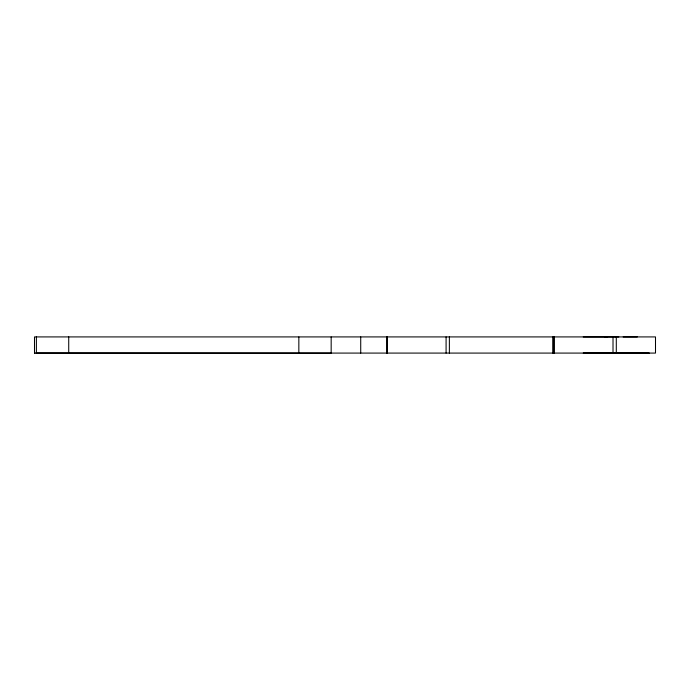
<?xml version="1.0" encoding="UTF-8"?>
<svg xmlns="http://www.w3.org/2000/svg" width="690" height="690" viewBox="0 0 690 690"><rect width="100%" height="100%" fill="white"/><g stroke="black" fill="none" stroke-linecap="round" stroke-linejoin="round"><path stroke-width="1.03" d="M36.398 336.849L36.389 353.021L331.166 353.151L331.174 336.979M68.724 353.03L68.724 336.867M298.839 353.133L298.848 336.97M604.716 336.927L618.852 336.936M623.165 336.927L637.31 336.918M648.41 353.099L583.24 353.064L649.445 353.082M34.5 353.082L655.5 353.082L655.5 336.918L34.5 336.918L34.5 353.082L35.052 353.082M583.248 336.936L607.243 336.927M616.299 336.918L616.299 353.082M613.013 336.918L613.013 353.082M554.001 336.918L554.001 353.082M553.915 336.918L553.915 353.082M552.742 336.918L552.742 353.082M449.371 336.918L449.371 353.082M446.085 336.918L446.085 353.082M387.073 336.918L387.073 353.082M386.987 336.918L386.987 353.082M360.723 336.918L360.723 353.082"/></g></svg>
